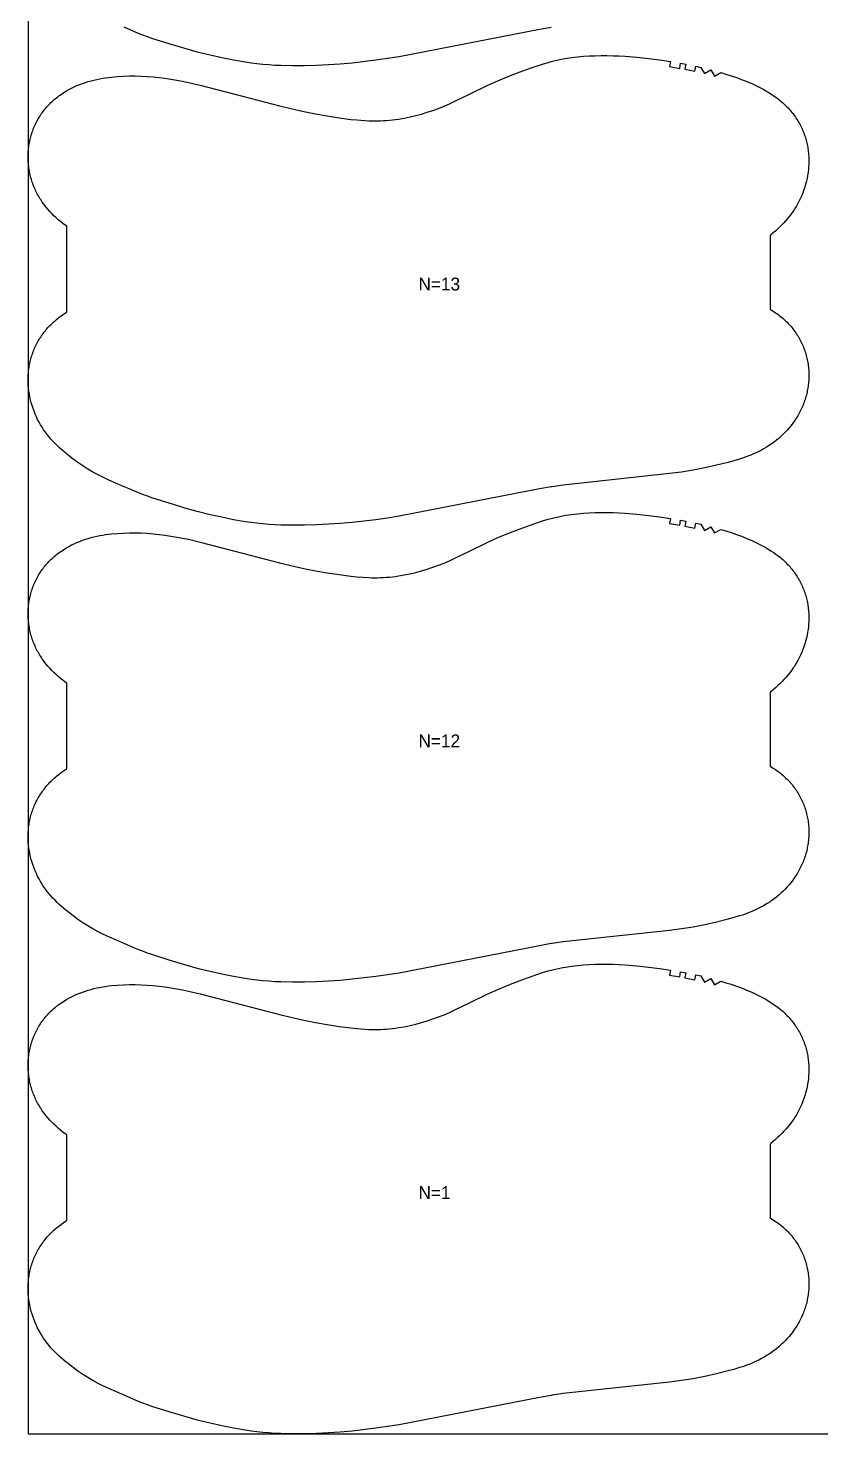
# Model space of a CAD drawing. Header units: inches. Extents: x 1 to 1867, y 0 to 1068.
# Drawn here: x 1 to 309, y 0 to 546 of the extents above; entities that cross this region are included whole.
import ezdxf

# ---------------------------------------------------------------- set-up
doc = ezdxf.new("R2010")
doc.units = ezdxf.units.IN

msp = doc.modelspace()

# ---------------------------------------------------------------- linework, layer by layer
at = {"layer": '1'}
for points in [[(1, 0), (1867.1472, 0), (1867.1472, 1068.1884), (1, 1068.1884), (1, 0)], [(128.6224, 510.0976), (133.2353, 509.7852), (134.3903, 509.7525), (135.5455, 509.7412), (136.7009, 509.7524), (137.856, 509.7862), (139.0105, 509.8423), (140.1638, 509.9202), (141.3156, 510.0197), (142.4654, 510.1404), (143.6129, 510.2821), (144.7574, 510.4443), (147.0368, 510.8287), (149.3019, 511.2893), (151.5519, 511.8215), (153.7855, 512.4206), (156.0014, 513.0829), (158.1972, 513.8084), (160.37, 514.5981), (162.5172, 515.4531), (164.6375, 516.3716), (166.7357, 517.3411), (172.3478, 520.0844), (179.1992, 523.4336), (183.421, 525.319), (187.6932, 527.0885), (192.0046, 528.7573), (196.3518, 530.334), (200.7381, 531.8026), (202.9526, 532.4641), (204.0666, 532.7695), (205.1858, 533.0552), (206.3103, 533.3197), (207.4399, 533.5631), (208.5741, 533.7859), (209.7122, 533.9886), (211.9985, 534.3361), (214.2949, 534.6099), (216.5976, 534.8149), (218.9048, 534.9576), (221.2151, 535.0451), (223.527, 535.0844), (225.8391, 535.0814), (228.1507, 535.037), (230.461, 534.9513), (232.7692, 534.824), (237.3777, 534.4506), (241.9748, 533.9488), (246.1988, 533.4006), (250.4119, 532.7754), (250.1002, 530.7999), (254.0081, 530.1468), (254.3571, 532.1161), (256.3246, 531.7561), (255.9533, 529.7909), (259.8224, 529.009), (260.2451, 530.9638), (262.1968, 530.5272), (263.6645, 528.1211), (266.0807, 529.5724), (267.4828, 527.1268), (269.9379, 528.5124), (271.9687, 527.9074), (273.9882, 527.2668), (275.9935, 526.5853), (277.9821, 525.8576), (280.1302, 525.0047), (282.2505, 524.0852), (283.2989, 523.5988), (284.3387, 523.0938), (285.3694, 522.5694), (286.3902, 522.025), (287.4005, 521.4598), (288.3983, 520.8724), (289.3813, 520.2614), (290.3474, 519.6252), (291.2943, 518.9624), (292.2197, 518.2715), (293.1215, 517.5511), (293.5628, 517.1793), (293.9974, 516.7995), (294.425, 516.4117), (294.8454, 516.0158), (295.2585, 515.6121), (295.664, 515.2008), (296.0619, 514.7818), (296.452, 514.3555), (296.834, 513.9218), (297.2079, 513.4811), (297.5735, 513.0334), (297.9307, 512.5788), (298.2792, 512.1176), (298.6189, 511.6498), (298.9496, 511.1757), (299.2713, 510.6953), (299.5836, 510.2088), (299.8865, 509.7163), (300.1799, 509.218), (300.4635, 508.7142), (300.7373, 508.2049), (301.0012, 507.6904), (301.2551, 507.1709), (301.4989, 506.6466), (301.7325, 506.1178), (301.9557, 505.5845), (302.1685, 505.047), (302.3709, 504.5056), (302.5625, 503.9604), (302.7435, 503.4115), (302.9136, 502.8593), (303.0728, 502.304), (303.221, 501.7456), (303.358, 501.1845), (303.4838, 500.6208), (303.5984, 500.0547), (303.702, 499.4865), (303.7945, 498.9164), (303.8761, 498.3445), (303.9469, 497.7711), (304.0068, 497.1964), (304.056, 496.6206), (304.0946, 496.0439), (304.1226, 495.4665), (304.1401, 494.8887), (304.1472, 494.3106), (304.1439, 493.7324), (304.1304, 493.1544), (304.1067, 492.5768), (304.0729, 491.9997), (303.9751, 490.8482), (303.8379, 489.7008), (303.6619, 488.5587), (303.4478, 487.423), (303.1963, 486.2947), (302.908, 485.1749), (302.5837, 484.0646), (302.224, 482.9649), (301.8296, 481.877), (301.4007, 480.8021), (300.9374, 479.7419), (300.4399, 478.6978), (299.9082, 477.6713), (299.3426, 476.6638), (298.7432, 475.6769), (298.4308, 475.1916), (298.1101, 474.712), (297.4438, 473.7702), (296.7462, 472.8512), (296.0195, 471.9543), (295.2659, 471.0787), (294.4878, 470.2238), (293.6873, 469.3887), (292.8666, 468.5729), (292.0281, 467.7754), (291.1736, 466.9958), (290.3042, 466.2335), (289.4206, 465.4879), (289.1472, 465.2656), (289.1472, 436.5697), (289.292, 436.4875), (290.278, 435.8831), (291.2424, 435.2453), (291.7161, 434.9139), (292.1837, 434.5742), (292.6452, 434.2263), (293.1002, 433.87), (293.5486, 433.5055), (293.9901, 433.1328), (294.4245, 432.7518), (294.8517, 432.3626), (295.2714, 431.9653), (295.6834, 431.5599), (296.0876, 431.1466), (296.4837, 430.7255), (296.8716, 430.2968), (297.251, 429.8607), (297.6219, 429.4173), (297.9839, 428.9667), (298.337, 428.5092), (298.681, 428.0447), (299.0155, 427.5736), (299.3406, 427.0959), (299.6559, 426.6118), (299.9614, 426.1214), (300.2567, 425.6249), (300.5418, 425.1225), (300.8165, 424.6143), (301.0806, 424.1005), (301.3342, 423.5814), (301.5771, 423.0571), (301.8094, 422.528), (302.031, 421.9943), (302.2418, 421.4561), (302.4418, 420.9138), (302.631, 420.3676), (302.8092, 419.8177), (302.9764, 419.2644), (303.1326, 418.7078), (303.2777, 418.1483), (303.4116, 417.586), (303.5344, 417.0212), (303.646, 416.4541), (303.7463, 415.885), (303.8353, 415.314), (303.9131, 414.7415), (303.9798, 414.1675), (304.0353, 413.5923), (304.0797, 413.0162), (304.1131, 412.4392), (304.1354, 411.8617), (304.1468, 411.2838), (304.1472, 410.7057), (304.1367, 410.1277), (304.1154, 409.5499), (304.0832, 408.9726), (304.0403, 408.396), (303.9866, 407.8203), (303.9222, 407.2456), (303.8472, 406.6722), (303.7615, 406.1004), (303.6652, 405.5302), (303.5583, 404.962), (303.4409, 404.3959), (303.313, 403.8321), (303.1747, 403.2709), (303.0259, 402.7123), (302.8667, 402.1568), (302.6971, 401.6043), (302.5172, 401.0552), (302.327, 400.5097), (302.1265, 399.968), (301.9158, 399.4302), (301.6948, 398.8966), (301.4637, 398.3674), (301.2225, 397.8427), (300.9714, 397.3228), (300.7104, 396.8076), (300.4399, 396.2973), (300.1601, 395.792), (299.871, 395.2918), (299.5729, 394.7967), (299.266, 394.307), (298.6264, 393.3437), (297.9538, 392.4028), (297.2497, 391.485), (296.5156, 390.5911), (295.7528, 389.7219), (294.9625, 388.878), (294.1457, 388.06), (293.3033, 387.2685), (292.4363, 386.5041), (291.5457, 385.7674), (290.6325, 385.0591), (289.6977, 384.3796), (289.1472, 384.005), (288.7423, 383.7295), (287.7675, 383.1087), (286.7746, 382.517), (285.7648, 381.9542), (284.7394, 381.4202), (283.6996, 380.9147), (282.6467, 380.4376), (281.5819, 379.9886), (280.5064, 379.5673), (279.4215, 379.1712), (278.3283, 378.7977), (277.2279, 378.4442), (275.0104, 377.7865), (272.7782, 377.1765), (268.2938, 376.0453), (263.7832, 375.0347), (259.2435, 374.1573), (254.6792, 373.4161), (250.097, 372.8037), (208.7208, 368.3645), (204.4615, 367.736), (204.1466, 367.6895), (199.589, 366.9082), (145.1277, 356.283), (140.5604, 355.5632), (135.9805, 354.9248), (126.7955, 353.8516), (122.1893, 353.4481), (117.5759, 353.137), (112.9577, 352.9126), (108.3358, 352.776), (103.7116, 352.736), (99.0889, 352.8265), (96.7796, 352.9326), (94.4728, 353.0827), (92.1694, 353.2778), (89.8705, 353.5194), (87.5768, 353.8078), (85.2889, 354.1401), (80.7312, 354.9218), (76.1989, 355.8364), (71.69, 356.8608), (67.203, 357.9774), (62.74, 359.1855), (55.7339, 361.2729), (49.4889, 363.2895), (47.3059, 364.0503), (45.1391, 364.8529), (42.991, 365.7034), (40.8577, 366.5922), (38.2472, 367.736), (32.3834, 370.3052), (30.2901, 371.2855), (28.2243, 372.3196), (26.1941, 373.422), (24.2016, 374.5926), (22.2472, 375.8272), (20.3312, 377.1218), (18.4549, 378.4735), (16.6236, 379.8848), (16, 380.3918), (15.7266, 380.6141), (14.843, 381.3596), (13.9736, 382.122), (13.1191, 382.9016), (12.2806, 383.699), (11.4599, 384.5149), (10.6594, 385.35), (9.8812, 386.2049), (9.1277, 387.0805), (8.401, 387.9774), (7.7034, 388.8964), (7.0371, 389.8382), (6.7163, 390.3178), (6.404, 390.8031), (5.8046, 391.79), (5.239, 392.7975), (4.7073, 393.824), (4.2098, 394.8681), (3.7465, 395.9283), (3.3176, 397.0031), (2.9232, 398.0911), (2.5635, 399.1908), (2.2392, 400.3011), (1.9509, 401.4209), (1.6994, 402.5492), (1.4853, 403.6849), (1.3093, 404.827), (1.172, 405.9743), (1.0743, 407.1259), (1.0405, 407.703), (1.0168, 408.2806), (1.0033, 408.8586), (1, 409.4367), (1.0071, 410.0148), (1.0246, 410.5927), (1.0526, 411.1701), (1.0912, 411.7468), (1.1404, 412.3226), (1.2003, 412.8973), (1.2711, 413.4707), (1.3527, 414.0426), (1.4452, 414.6127), (1.5488, 415.1809), (1.6634, 415.747), (1.7892, 416.3107), (1.9262, 416.8718), (2.0744, 417.4301), (2.2336, 417.9855), (2.4037, 418.5377), (2.5847, 419.0865), (2.7763, 419.6318), (2.9786, 420.1732), (3.1915, 420.7107), (3.4147, 421.2439), (3.6483, 421.7728), (3.8921, 422.2971), (4.146, 422.8166), (4.4099, 423.331), (4.6837, 423.8403), (4.9673, 424.3442), (5.2607, 424.8425), (5.5636, 425.3349), (5.8759, 425.8214), (6.1976, 426.3018), (6.5283, 426.776), (6.868, 427.2438), (7.2165, 427.705), (7.5736, 428.1595), (7.9393, 428.6073), (8.3132, 429.048), (8.6952, 429.4816), (9.0853, 429.908), (9.4832, 430.3269), (9.8887, 430.7383), (10.3018, 431.142), (10.7222, 431.5378), (11.1498, 431.9257), (11.5844, 432.3054), (12.0257, 432.6772), (12.9275, 433.3977), (13.8529, 434.0886), (14.7998, 434.7514), (15.7658, 435.3875), (16, 435.5331), (16, 468.8788), (15.4495, 469.2534), (14.5147, 469.9329), (13.6015, 470.6413), (12.7109, 471.3779), (11.8439, 472.1423), (11.0015, 472.9338), (10.1847, 473.7518), (9.3944, 474.5957), (8.6316, 475.4649), (7.8975, 476.3588), (7.1934, 477.2766), (6.5208, 478.2175), (5.8812, 479.1808), (5.5743, 479.6706), (5.2762, 480.1656), (4.9871, 480.6658), (4.7072, 481.1711), (4.4367, 481.6814), (4.1758, 482.1966), (3.9247, 482.7166), (3.6835, 483.2412), (3.4524, 483.7704), (3.2314, 484.304), (3.0207, 484.8418), (2.8202, 485.3836), (2.63, 485.9291), (2.4501, 486.4782), (2.2805, 487.0306), (2.1213, 487.5862), (1.9725, 488.1447), (1.8342, 488.7059), (1.7063, 489.2697), (1.5889, 489.8358), (1.482, 490.4041), (1.3857, 490.9742), (1.3, 491.5461), (1.225, 492.1194), (1.1606, 492.6941), (1.1069, 493.2698), (1.064, 493.8465), (1.0318, 494.4238), (1.0105, 495.0015), (1, 495.5795), (1.0004, 496.1576), (1.0118, 496.7355), (1.0341, 497.313), (1.0675, 497.89), (1.1119, 498.4662), (1.1674, 499.0413), (1.2341, 499.6153), (1.3119, 500.1879), (1.4009, 500.7588), (1.5012, 501.3279), (1.6128, 501.895), (1.7355, 502.4598), (1.8695, 503.0221), (2.0146, 503.5816), (2.1708, 504.1382), (2.338, 504.6916), (2.5162, 505.2415), (2.7054, 505.7877), (2.9053, 506.33), (3.1162, 506.8681), (3.3377, 507.4018), (3.57, 507.9309), (3.813, 508.4552), (4.0666, 508.9743), (4.3307, 509.4881), (4.6054, 509.9963), (4.8905, 510.4988), (5.1858, 510.9952), (5.4912, 511.4856), (5.8066, 511.9697), (6.1316, 512.4474), (6.4662, 512.9185), (6.8102, 513.383), (7.1633, 513.8406), (7.5253, 514.2911), (7.8962, 514.7346), (8.2756, 515.1707), (8.6635, 515.5993), (9.0596, 516.0204), (9.4638, 516.4337), (9.8758, 516.8391), (10.2955, 517.2365), (10.7227, 517.6257), (11.1571, 518.0066), (11.5986, 518.3794), (12.047, 518.7439), (12.502, 519.1001), (12.9635, 519.4481), (13.4311, 519.7877), (13.9048, 520.1191), (14.8692, 520.7569), (15.8551, 521.3613), (16.8608, 521.9322), (17.8845, 522.4696), (18.9246, 522.9733), (19.9798, 523.4439), (21.0489, 523.882), (22.1306, 524.2883), (23.2237, 524.6635), (24.327, 525.008), (25.4393, 525.3226), (26.5592, 525.608), (27.6858, 525.8648), (28.8181, 526.0943), (29.9555, 526.2979), (31.0974, 526.4771), (32.243, 526.6332), (33.3916, 526.7677), (35.6954, 526.9773), (38.0039, 527.1154), (40.3148, 527.1851), (42.6263, 527.1877), (44.9367, 527.1247), (47.2445, 526.9981), (49.5487, 526.8121), (51.8484, 526.5719), (54.1429, 526.2822), (56.4311, 525.9472), (58.7119, 525.5669), (60.9842, 525.1401), (63.2466, 524.6661), (67.7427, 523.5902), (81.2054, 520.0844), (99.0665, 515.4334), (108.0858, 513.3905), (112.6217, 512.4926), (117.1729, 511.677), (121.7384, 510.948), (126.3222, 510.3409), (128.6224, 510.0976)], [(128.6224, 332.7296), (133.2353, 332.4172), (134.3903, 332.3845), (135.5455, 332.3732), (136.7009, 332.3844), (137.856, 332.4182), (139.0105, 332.4743), (140.1638, 332.5522), (141.3156, 332.6517), (142.4654, 332.7724), (143.6129, 332.9141), (144.7574, 333.0763), (147.0368, 333.4607), (149.3019, 333.9213), (151.5519, 334.4535), (153.7855, 335.0526), (156.0014, 335.7149), (158.1972, 336.4404), (160.37, 337.2301), (162.5172, 338.0851), (164.6375, 339.0036), (166.7357, 339.9731), (172.3478, 342.7164), (179.1992, 346.0656), (183.421, 347.951), (187.6932, 349.7205), (192.0046, 351.3893), (196.3518, 352.966), (200.7381, 354.4346), (202.9526, 355.0961), (204.0666, 355.4015), (205.1858, 355.6872), (206.3103, 355.9517), (207.4399, 356.1951), (208.5741, 356.4179), (209.7122, 356.6206), (211.9985, 356.9681), (214.2949, 357.2419), (216.5976, 357.4469), (218.9048, 357.5896), (221.2151, 357.6771), (223.527, 357.7164), (225.8391, 357.7134), (228.1507, 357.669), (230.461, 357.5833), (232.7692, 357.456), (237.3777, 357.0826), (241.9748, 356.5808), (246.1988, 356.0326), (250.4119, 355.4074), (250.1002, 353.4319), (254.0081, 352.7788), (254.3571, 354.7481), (256.3246, 354.3881), (255.9533, 352.4229), (259.8224, 351.641), (260.2451, 353.5958), (262.1968, 353.1592), (263.6645, 350.7531), (266.0807, 352.2044), (267.4828, 349.7588), (269.9379, 351.1444), (271.9687, 350.5394), (273.9882, 349.8988), (275.9935, 349.2173), (277.9821, 348.4896), (280.1302, 347.6367), (282.2505, 346.7172), (283.2989, 346.2308), (284.3387, 345.7258), (285.3694, 345.2014), (286.3902, 344.657), (287.4005, 344.0918), (288.3983, 343.5044), (289.3813, 342.8934), (290.3474, 342.2572), (291.2943, 341.5944), (292.2197, 340.9035), (293.1215, 340.1831), (293.5628, 339.8113), (293.9974, 339.4315), (294.425, 339.0437), (294.8454, 338.6478), (295.2585, 338.2441), (295.664, 337.8328), (296.0619, 337.4138), (296.452, 336.9875), (296.834, 336.5538), (297.2079, 336.1131), (297.5735, 335.6654), (297.9307, 335.2108), (298.2792, 334.7496), (298.6189, 334.2818), (298.9496, 333.8077), (299.2713, 333.3273), (299.5836, 332.8408), (299.8865, 332.3483), (300.1799, 331.85), (300.4635, 331.3462), (300.7373, 330.8369), (301.0012, 330.3224), (301.2551, 329.8029), (301.4989, 329.2786), (301.7325, 328.7498), (301.9557, 328.2165), (302.1685, 327.679), (302.3709, 327.1376), (302.5625, 326.5924), (302.7435, 326.0435), (302.9136, 325.4913), (303.0728, 324.936), (303.221, 324.3776), (303.358, 323.8165), (303.4838, 323.2528), (303.5984, 322.6867), (303.702, 322.1185), (303.7945, 321.5484), (303.8761, 320.9765), (303.9469, 320.4031), (304.0068, 319.8284), (304.056, 319.2526), (304.0946, 318.6759), (304.1226, 318.0985), (304.1401, 317.5207), (304.1472, 316.9426), (304.1439, 316.3644), (304.1304, 315.7864), (304.1067, 315.2088), (304.0729, 314.6317), (303.9751, 313.4802), (303.8379, 312.3328), (303.6619, 311.1907), (303.4478, 310.055), (303.1963, 308.9267), (302.908, 307.8069), (302.5837, 306.6966), (302.224, 305.5969), (301.8296, 304.509), (301.4007, 303.4341), (300.9374, 302.3739), (300.4399, 301.3298), (299.9082, 300.3033), (299.3426, 299.2958), (298.7432, 298.3089), (298.4308, 297.8236), (298.1101, 297.344), (297.4438, 296.4022), (296.7462, 295.4832), (296.0195, 294.5863), (295.2659, 293.7107), (294.4878, 292.8558), (293.6873, 292.0207), (292.8666, 291.2049), (292.0281, 290.4074), (291.1736, 289.6278), (290.3042, 288.8655), (289.4206, 288.1199), (289.1472, 287.8976), (289.1472, 259.2017), (289.292, 259.1195), (290.278, 258.5151), (291.2424, 257.8773), (291.7161, 257.5459), (292.1837, 257.2062), (292.6452, 256.8583), (293.1002, 256.502), (293.5486, 256.1375), (293.9901, 255.7648), (294.4245, 255.3838), (294.8517, 254.9946), (295.2714, 254.5973), (295.6834, 254.1919), (296.0876, 253.7786), (296.4837, 253.3575), (296.8716, 252.9288), (297.251, 252.4927), (297.6219, 252.0493), (297.9839, 251.5987), (298.337, 251.1412), (298.681, 250.6767), (299.0155, 250.2056), (299.3406, 249.7279), (299.6559, 249.2438), (299.9614, 248.7534), (300.2567, 248.2569), (300.5418, 247.7545), (300.8165, 247.2463), (301.0806, 246.7325), (301.3342, 246.2134), (301.5771, 245.6891), (301.8094, 245.16), (302.031, 244.6263), (302.2418, 244.0881), (302.4418, 243.5458), (302.631, 242.9996), (302.8092, 242.4497), (302.9764, 241.8964), (303.1326, 241.3398), (303.2777, 240.7803), (303.4116, 240.218), (303.5344, 239.6532), (303.646, 239.0861), (303.7463, 238.517), (303.8353, 237.946), (303.9131, 237.3735), (303.9798, 236.7995), (304.0353, 236.2243), (304.0797, 235.6482), (304.1131, 235.0712), (304.1354, 234.4937), (304.1468, 233.9158), (304.1472, 233.3377), (304.1367, 232.7597), (304.1154, 232.1819), (304.0832, 231.6046), (304.0403, 231.028), (303.9866, 230.4523), (303.9222, 229.8776), (303.8472, 229.3042), (303.7615, 228.7324), (303.6652, 228.1622), (303.5583, 227.594), (303.4409, 227.0279), (303.313, 226.4641), (303.1747, 225.9029), (303.0259, 225.3443), (302.8667, 224.7888), (302.6971, 224.2363), (302.5172, 223.6872), (302.327, 223.1417), (302.1265, 222.6), (301.9158, 222.0622), (301.6948, 221.5286), (301.4637, 220.9994), (301.2225, 220.4747), (300.9714, 219.9548), (300.7104, 219.4396), (300.4399, 218.9293), (300.1601, 218.424), (299.871, 217.9238), (299.5729, 217.4287), (299.266, 216.939), (298.6264, 215.9757), (297.9538, 215.0348), (297.2497, 214.117), (296.5156, 213.2231), (295.7528, 212.3539), (294.9625, 211.51), (294.1457, 210.692), (293.3033, 209.9005), (292.4363, 209.1361), (291.5457, 208.3994), (290.6325, 207.6911), (289.6977, 207.0116), (289.1472, 206.637), (288.7423, 206.3615), (287.7675, 205.7407), (286.7746, 205.149), (285.7648, 204.5862), (284.7394, 204.0522), (283.6996, 203.5467), (282.6467, 203.0696), (281.5819, 202.6206), (280.5064, 202.1993), (279.4215, 201.8032), (278.3283, 201.4297), (277.2279, 201.0762), (275.0104, 200.4185), (272.7782, 199.8085), (268.2938, 198.6773), (263.7832, 197.6667), (259.2435, 196.7893), (254.6792, 196.0481), (250.097, 195.4357), (208.7208, 190.9965), (204.4615, 190.368), (204.1466, 190.3215), (199.589, 189.5402), (145.1277, 178.915), (140.5604, 178.1952), (135.9805, 177.5568), (126.7955, 176.4836), (122.1893, 176.0801), (117.5759, 175.769), (112.9577, 175.5446), (108.3358, 175.408), (103.7116, 175.368), (99.0889, 175.4585), (96.7796, 175.5646), (94.4728, 175.7147), (92.1694, 175.9098), (89.8705, 176.1514), (87.5768, 176.4398), (85.2889, 176.7721), (80.7312, 177.5538), (76.1989, 178.4684), (71.69, 179.4928), (67.203, 180.6094), (62.74, 181.8175), (55.7339, 183.9049), (49.4889, 185.9215), (47.3059, 186.6823), (45.1391, 187.4849), (42.991, 188.3354), (40.8577, 189.2242), (38.2472, 190.368), (32.3834, 192.9372), (30.2901, 193.9175), (28.2243, 194.9516), (26.1941, 196.054), (24.2016, 197.2246), (22.2472, 198.4592), (20.3312, 199.7538), (18.4549, 201.1055), (16.6236, 202.5168), (16, 203.0238), (15.7266, 203.2461), (14.843, 203.9916), (13.9736, 204.754), (13.1191, 205.5336), (12.2806, 206.331), (11.4599, 207.1469), (10.6594, 207.982), (9.8812, 208.8369), (9.1277, 209.7125), (8.401, 210.6094), (7.7034, 211.5284), (7.0371, 212.4702), (6.7163, 212.9498), (6.404, 213.4351), (5.8046, 214.422), (5.239, 215.4295), (4.7073, 216.456), (4.2098, 217.5001), (3.7465, 218.5603), (3.3176, 219.6351), (2.9232, 220.7231), (2.5635, 221.8228), (2.2392, 222.9331), (1.9509, 224.0529), (1.6994, 225.1812), (1.4853, 226.3169), (1.3093, 227.459), (1.172, 228.6063), (1.0743, 229.7579), (1.0405, 230.335), (1.0168, 230.9126), (1.0033, 231.4906), (1, 232.0687), (1.0071, 232.6468), (1.0246, 233.2247), (1.0526, 233.8021), (1.0912, 234.3788), (1.1404, 234.9546), (1.2003, 235.5293), (1.2711, 236.1027), (1.3527, 236.6746), (1.4452, 237.2447), (1.5488, 237.8129), (1.6634, 238.379), (1.7892, 238.9427), (1.9262, 239.5038), (2.0744, 240.0621), (2.2336, 240.6175), (2.4037, 241.1697), (2.5847, 241.7185), (2.7763, 242.2638), (2.9786, 242.8052), (3.1915, 243.3427), (3.4147, 243.8759), (3.6483, 244.4048), (3.8921, 244.9291), (4.146, 245.4486), (4.4099, 245.963), (4.6837, 246.4723), (4.9673, 246.9762), (5.2607, 247.4745), (5.5636, 247.9669), (5.8759, 248.4534), (6.1976, 248.9338), (6.5283, 249.408), (6.868, 249.8758), (7.2165, 250.337), (7.5736, 250.7915), (7.9393, 251.2393), (8.3132, 251.68), (8.6952, 252.1136), (9.0853, 252.54), (9.4832, 252.9589), (9.8887, 253.3703), (10.3018, 253.774), (10.7222, 254.1698), (11.1498, 254.5577), (11.5844, 254.9374), (12.0257, 255.3092), (12.9275, 256.0297), (13.8529, 256.7206), (14.7998, 257.3834), (15.7658, 258.0195), (16, 258.1651), (16, 291.5108), (15.4495, 291.8854), (14.5147, 292.5649), (13.6015, 293.2733), (12.7109, 294.0099), (11.8439, 294.7743), (11.0015, 295.5658), (10.1847, 296.3838), (9.3944, 297.2277), (8.6316, 298.0969), (7.8975, 298.9908), (7.1934, 299.9086), (6.5208, 300.8495), (5.8812, 301.8128), (5.5743, 302.3026), (5.2762, 302.7976), (4.9871, 303.2978), (4.7072, 303.8031), (4.4367, 304.3134), (4.1758, 304.8286), (3.9247, 305.3486), (3.6835, 305.8732), (3.4524, 306.4024), (3.2314, 306.936), (3.0207, 307.4738), (2.8202, 308.0156), (2.63, 308.5611), (2.4501, 309.1102), (2.2805, 309.6626), (2.1213, 310.2182), (1.9725, 310.7767), (1.8342, 311.3379), (1.7063, 311.9017), (1.5889, 312.4678), (1.482, 313.0361), (1.3857, 313.6062), (1.3, 314.1781), (1.225, 314.7514), (1.1606, 315.3261), (1.1069, 315.9018), (1.064, 316.4785), (1.0318, 317.0558), (1.0105, 317.6335), (1, 318.2115), (1.0004, 318.7896), (1.0118, 319.3675), (1.0341, 319.945), (1.0675, 320.522), (1.1119, 321.0982), (1.1674, 321.6733), (1.2341, 322.2473), (1.3119, 322.8199), (1.4009, 323.3908), (1.5012, 323.9599), (1.6128, 324.527), (1.7355, 325.0918), (1.8695, 325.6541), (2.0146, 326.2136), (2.1708, 326.7702), (2.338, 327.3236), (2.5162, 327.8735), (2.7054, 328.4197), (2.9053, 328.962), (3.1162, 329.5001), (3.3377, 330.0338), (3.57, 330.5629), (3.813, 331.0872), (4.0666, 331.6063), (4.3307, 332.1201), (4.6054, 332.6283), (4.8905, 333.1308), (5.1858, 333.6272), (5.4912, 334.1176), (5.8066, 334.6017), (6.1316, 335.0794), (6.4662, 335.5505), (6.8102, 336.015), (7.1633, 336.4726), (7.5253, 336.9231), (7.8962, 337.3666), (8.2756, 337.8027), (8.6635, 338.2313), (9.0596, 338.6524), (9.4638, 339.0657), (9.8758, 339.4711), (10.2955, 339.8685), (10.7227, 340.2577), (11.1571, 340.6386), (11.5986, 341.0114), (12.047, 341.3759), (12.502, 341.7321), (12.9635, 342.0801), (13.4311, 342.4197), (13.9048, 342.7511), (14.8692, 343.3889), (15.8551, 343.9933), (16.8608, 344.5642), (17.8845, 345.1016), (18.9246, 345.6053), (19.9798, 346.0759), (21.0489, 346.514), (22.1306, 346.9203), (23.2237, 347.2955), (24.327, 347.64), (25.4393, 347.9546), (26.5592, 348.24), (27.6858, 348.4968), (28.8181, 348.7263), (29.9555, 348.9299), (31.0974, 349.1091), (32.243, 349.2652), (33.3916, 349.3997), (35.6954, 349.6093), (38.0039, 349.7474), (40.3148, 349.8171), (42.6263, 349.8197), (44.9367, 349.7567), (47.2445, 349.6301), (49.5487, 349.4441), (51.8484, 349.2039), (54.1429, 348.9142), (56.4311, 348.5792), (58.7119, 348.1989), (60.9842, 347.7721), (63.2466, 347.2981), (67.7427, 346.2222), (81.2054, 342.7164), (99.0665, 338.0654), (108.0858, 336.0225), (112.6217, 335.1246), (117.1729, 334.309), (121.7384, 333.58), (126.3222, 332.9729), (128.6224, 332.7296)], [(128.6224, 157.3616), (133.2353, 157.0492), (134.3903, 157.0165), (135.5455, 157.0052), (136.7009, 157.0164), (137.856, 157.0502), (139.0105, 157.1063), (140.1638, 157.1842), (141.3156, 157.2837), (142.4654, 157.4044), (143.6129, 157.5461), (144.7574, 157.7083), (147.0368, 158.0927), (149.3019, 158.5533), (151.5519, 159.0855), (153.7855, 159.6846), (156.0014, 160.3469), (158.1972, 161.0724), (160.37, 161.8621), (162.5172, 162.7171), (164.6375, 163.6356), (166.7357, 164.6051), (172.3478, 167.3484), (179.1992, 170.6976), (183.421, 172.583), (187.6932, 174.3525), (192.0046, 176.0213), (196.3518, 177.598), (200.7381, 179.0666), (202.9526, 179.7281), (204.0666, 180.0335), (205.1858, 180.3192), (206.3103, 180.5837), (207.4399, 180.8271), (208.5741, 181.0499), (209.7122, 181.2526), (211.9985, 181.6001), (214.2949, 181.8739), (216.5976, 182.0789), (218.9048, 182.2216), (221.2151, 182.3091), (223.527, 182.3484), (225.8391, 182.3454), (228.1507, 182.301), (230.461, 182.2153), (232.7692, 182.088), (237.3777, 181.7146), (241.9748, 181.2128), (246.1988, 180.6646), (250.4119, 180.0394), (250.1002, 178.0639), (254.0081, 177.4108), (254.3571, 179.3801), (256.3246, 179.0201), (255.9533, 177.0549), (259.8224, 176.273), (260.2451, 178.2278), (262.1968, 177.7912), (263.6645, 175.3851), (266.0807, 176.8364), (267.4828, 174.3908), (269.9379, 175.7764), (271.9687, 175.1714), (273.9882, 174.5308), (275.9935, 173.8493), (277.9821, 173.1216), (280.1302, 172.2687), (282.2505, 171.3492), (283.2989, 170.8628), (284.3387, 170.3578), (285.3694, 169.8334), (286.3902, 169.289), (287.4005, 168.7238), (288.3983, 168.1364), (289.3813, 167.5254), (290.3474, 166.8892), (291.2943, 166.2264), (292.2197, 165.5355), (293.1215, 164.8151), (293.5628, 164.4433), (293.9974, 164.0635), (294.425, 163.6757), (294.8454, 163.2798), (295.2585, 162.8761), (295.664, 162.4648), (296.0619, 162.0458), (296.452, 161.6195), (296.834, 161.1858), (297.2079, 160.7451), (297.5735, 160.2974), (297.9307, 159.8428), (298.2792, 159.3816), (298.6189, 158.9138), (298.9496, 158.4397), (299.2713, 157.9593), (299.5836, 157.4728), (299.8865, 156.9803), (300.1799, 156.482), (300.4635, 155.9782), (300.7373, 155.4689), (301.0012, 154.9544), (301.2551, 154.4349), (301.4989, 153.9106), (301.7325, 153.3818), (301.9557, 152.8485), (302.1685, 152.311), (302.3709, 151.7696), (302.5625, 151.2244), (302.7435, 150.6755), (302.9136, 150.1233), (303.0728, 149.568), (303.221, 149.0096), (303.358, 148.4485), (303.4838, 147.8848), (303.5984, 147.3187), (303.702, 146.7505), (303.7945, 146.1804), (303.8761, 145.6085), (303.9469, 145.0351), (304.0068, 144.4604), (304.056, 143.8846), (304.0946, 143.3079), (304.1226, 142.7305), (304.1401, 142.1527), (304.1472, 141.5746), (304.1439, 140.9964), (304.1304, 140.4184), (304.1067, 139.8408), (304.0729, 139.2637), (303.9751, 138.1122), (303.8379, 136.9648), (303.6619, 135.8227), (303.4478, 134.687), (303.1963, 133.5587), (302.908, 132.4389), (302.5837, 131.3286), (302.224, 130.2289), (301.8296, 129.141), (301.4007, 128.0661), (300.9374, 127.0059), (300.4399, 125.9618), (299.9082, 124.9353), (299.3426, 123.9278), (298.7432, 122.9409), (298.4308, 122.4556), (298.1101, 121.976), (297.4438, 121.0342), (296.7462, 120.1152), (296.0195, 119.2183), (295.2659, 118.3427), (294.4878, 117.4878), (293.6873, 116.6527), (292.8666, 115.8369), (292.0281, 115.0394), (291.1736, 114.2598), (290.3042, 113.4975), (289.4206, 112.7519), (289.1472, 112.5296), (289.1472, 83.8337), (289.292, 83.7515), (290.278, 83.1471), (291.2424, 82.5093), (291.7161, 82.1779), (292.1837, 81.8382), (292.6452, 81.4903), (293.1002, 81.134), (293.5486, 80.7695), (293.9901, 80.3968), (294.4245, 80.0158), (294.8517, 79.6266), (295.2714, 79.2293), (295.6834, 78.8239), (296.0876, 78.4106), (296.4837, 77.9895), (296.8716, 77.5608), (297.251, 77.1247), (297.6219, 76.6813), (297.9839, 76.2307), (298.337, 75.7732), (298.681, 75.3087), (299.0155, 74.8376), (299.3406, 74.3599), (299.6559, 73.8758), (299.9614, 73.3854), (300.2567, 72.8889), (300.5418, 72.3865), (300.8165, 71.8783), (301.0806, 71.3645), (301.3342, 70.8454), (301.5771, 70.3211), (301.8094, 69.792), (302.031, 69.2583), (302.2418, 68.7201), (302.4418, 68.1778), (302.631, 67.6316), (302.8092, 67.0817), (302.9764, 66.5284), (303.1326, 65.9718), (303.2777, 65.4123), (303.4116, 64.85), (303.5344, 64.2852), (303.646, 63.7181), (303.7463, 63.149), (303.8353, 62.578), (303.9131, 62.0055), (303.9798, 61.4315), (304.0353, 60.8563), (304.0797, 60.2802), (304.1131, 59.7032), (304.1354, 59.1257), (304.1468, 58.5478), (304.1472, 57.9697), (304.1367, 57.3917), (304.1154, 56.8139), (304.0832, 56.2366), (304.0403, 55.66), (303.9866, 55.0843), (303.9222, 54.5096), (303.8472, 53.9362), (303.7615, 53.3644), (303.6652, 52.7942), (303.5583, 52.226), (303.4409, 51.6599), (303.313, 51.0961), (303.1747, 50.5349), (303.0259, 49.9763), (302.8667, 49.4208), (302.6971, 48.8683), (302.5172, 48.3192), (302.327, 47.7737), (302.1265, 47.232), (301.9158, 46.6942), (301.6948, 46.1606), (301.4637, 45.6314), (301.2225, 45.1067), (300.9714, 44.5868), (300.7104, 44.0716), (300.4399, 43.5613), (300.1601, 43.056), (299.871, 42.5558), (299.5729, 42.0607), (299.266, 41.571), (298.6264, 40.6077), (297.9538, 39.6668), (297.2497, 38.749), (296.5156, 37.8551), (295.7528, 36.9859), (294.9625, 36.142), (294.1457, 35.324), (293.3033, 34.5325), (292.4363, 33.7681), (291.5457, 33.0314), (290.6325, 32.3231), (289.6977, 31.6436), (289.1472, 31.269), (288.7423, 30.9935), (287.7675, 30.3727), (286.7746, 29.781), (285.7648, 29.2182), (284.7394, 28.6842), (283.6996, 28.1787), (282.6467, 27.7016), (281.5819, 27.2526), (280.5064, 26.8313), (279.4215, 26.4352), (278.3283, 26.0617), (277.2279, 25.7082), (275.0104, 25.0505), (272.7782, 24.4405), (268.2938, 23.3093), (263.7832, 22.2987), (259.2435, 21.4213), (254.6792, 20.6801), (250.097, 20.0677), (208.7208, 15.6285), (204.4615, 15), (204.1466, 14.9535), (199.589, 14.1722), (145.1277, 3.547), (140.5604, 2.8272), (135.9805, 2.1888), (126.7955, 1.1156), (122.1893, 0.7121), (117.5759, 0.401), (112.9577, 0.1766), (108.3358, 0.04), (103.7116, 0), (99.0889, 0.0905), (96.7796, 0.1966), (94.4728, 0.3467), (92.1694, 0.5418), (89.8705, 0.7834), (87.5768, 1.0718), (85.2889, 1.4041), (80.7312, 2.1858), (76.1989, 3.1004), (71.69, 4.1248), (67.203, 5.2414), (62.74, 6.4495), (55.7339, 8.5369), (49.4889, 10.5535), (47.3059, 11.3143), (45.1391, 12.1169), (42.991, 12.9674), (40.8577, 13.8562), (38.2472, 15), (32.3834, 17.5692), (30.2901, 18.5495), (28.2243, 19.5836), (26.1941, 20.686), (24.2016, 21.8566), (22.2472, 23.0912), (20.3312, 24.3858), (18.4549, 25.7375), (16.6236, 27.1488), (16, 27.6558), (15.7266, 27.8781), (14.843, 28.6236), (13.9736, 29.386), (13.1191, 30.1656), (12.2806, 30.963), (11.4599, 31.7789), (10.6594, 32.614), (9.8812, 33.4689), (9.1277, 34.3445), (8.401, 35.2414), (7.7034, 36.1604), (7.0371, 37.1022), (6.7163, 37.5818), (6.404, 38.0671), (5.8046, 39.054), (5.239, 40.0615), (4.7073, 41.088), (4.2098, 42.1321), (3.7465, 43.1923), (3.3176, 44.2671), (2.9232, 45.3551), (2.5635, 46.4548), (2.2392, 47.5651), (1.9509, 48.6849), (1.6994, 49.8132), (1.4853, 50.9489), (1.3093, 52.091), (1.172, 53.2383), (1.0743, 54.3899), (1.0405, 54.967), (1.0168, 55.5446), (1.0033, 56.1226), (1, 56.7007), (1.0071, 57.2788), (1.0246, 57.8567), (1.0526, 58.4341), (1.0912, 59.0108), (1.1404, 59.5866), (1.2003, 60.1613), (1.2711, 60.7347), (1.3527, 61.3066), (1.4452, 61.8767), (1.5488, 62.4449), (1.6634, 63.011), (1.7892, 63.5747), (1.9262, 64.1358), (2.0744, 64.6941), (2.2336, 65.2495), (2.4037, 65.8017), (2.5847, 66.3505), (2.7763, 66.8958), (2.9786, 67.4372), (3.1915, 67.9747), (3.4147, 68.5079), (3.6483, 69.0368), (3.8921, 69.5611), (4.146, 70.0806), (4.4099, 70.595), (4.6837, 71.1043), (4.9673, 71.6082), (5.2607, 72.1065), (5.5636, 72.5989), (5.8759, 73.0854), (6.1976, 73.5658), (6.5283, 74.04), (6.868, 74.5078), (7.2165, 74.969), (7.5736, 75.4235), (7.9393, 75.8713), (8.3132, 76.312), (8.6952, 76.7456), (9.0853, 77.172), (9.4832, 77.5909), (9.8887, 78.0023), (10.3018, 78.406), (10.7222, 78.8018), (11.1498, 79.1897), (11.5844, 79.5694), (12.0257, 79.9412), (12.9275, 80.6617), (13.8529, 81.3526), (14.7998, 82.0154), (15.7658, 82.6515), (16, 82.7971), (16, 116.1428), (15.4495, 116.5174), (14.5147, 117.1969), (13.6015, 117.9053), (12.7109, 118.6419), (11.8439, 119.4063), (11.0015, 120.1978), (10.1847, 121.0158), (9.3944, 121.8597), (8.6316, 122.7289), (7.8975, 123.6228), (7.1934, 124.5406), (6.5208, 125.4815), (5.8812, 126.4448), (5.5743, 126.9346), (5.2762, 127.4296), (4.9871, 127.9298), (4.7072, 128.4351), (4.4367, 128.9454), (4.1758, 129.4606), (3.9247, 129.9806), (3.6835, 130.5052), (3.4524, 131.0344), (3.2314, 131.568), (3.0207, 132.1058), (2.8202, 132.6476), (2.63, 133.1931), (2.4501, 133.7422), (2.2805, 134.2946), (2.1213, 134.8502), (1.9725, 135.4087), (1.8342, 135.9699), (1.7063, 136.5337), (1.5889, 137.0998), (1.482, 137.6681), (1.3857, 138.2382), (1.3, 138.8101), (1.225, 139.3834), (1.1606, 139.9581), (1.1069, 140.5338), (1.064, 141.1105), (1.0318, 141.6878), (1.0105, 142.2655), (1, 142.8435), (1.0004, 143.4216), (1.0118, 143.9995), (1.0341, 144.577), (1.0675, 145.154), (1.1119, 145.7302), (1.1674, 146.3053), (1.2341, 146.8793), (1.3119, 147.4519), (1.4009, 148.0228), (1.5012, 148.5919), (1.6128, 149.159), (1.7355, 149.7238), (1.8695, 150.2861), (2.0146, 150.8456), (2.1708, 151.4022), (2.338, 151.9556), (2.5162, 152.5055), (2.7054, 153.0517), (2.9053, 153.594), (3.1162, 154.1321), (3.3377, 154.6658), (3.57, 155.1949), (3.813, 155.7192), (4.0666, 156.2383), (4.3307, 156.7521), (4.6054, 157.2603), (4.8905, 157.7628), (5.1858, 158.2592), (5.4912, 158.7496), (5.8066, 159.2337), (6.1316, 159.7114), (6.4662, 160.1825), (6.8102, 160.647), (7.1633, 161.1046), (7.5253, 161.5551), (7.8962, 161.9986), (8.2756, 162.4347), (8.6635, 162.8633), (9.0596, 163.2844), (9.4638, 163.6977), (9.8758, 164.1031), (10.2955, 164.5005), (10.7227, 164.8897), (11.1571, 165.2706), (11.5986, 165.6434), (12.047, 166.0079), (12.502, 166.3641), (12.9635, 166.7121), (13.4311, 167.0517), (13.9048, 167.3831), (14.8692, 168.0209), (15.8551, 168.6253), (16.8608, 169.1962), (17.8845, 169.7336), (18.9246, 170.2373), (19.9798, 170.7079), (21.0489, 171.146), (22.1306, 171.5523), (23.2237, 171.9275), (24.327, 172.272), (25.4393, 172.5866), (26.5592, 172.872), (27.6858, 173.1288), (28.8181, 173.3583), (29.9555, 173.5619), (31.0974, 173.7411), (32.243, 173.8972), (33.3916, 174.0317), (35.6954, 174.2413), (38.0039, 174.3794), (40.3148, 174.4491), (42.6263, 174.4517), (44.9367, 174.3887), (47.2445, 174.2621), (49.5487, 174.0761), (51.8484, 173.8359), (54.1429, 173.5462), (56.4311, 173.2112), (58.7119, 172.8309), (60.9842, 172.4041), (63.2466, 171.9301), (67.7427, 170.8542), (81.2054, 167.3484), (99.0665, 162.6974), (108.0858, 160.6545), (112.6217, 159.7566), (117.1729, 158.941), (121.7384, 158.212), (126.3222, 157.6049), (128.6224, 157.3616)]]:
    msp.add_lwpolyline(points, close=True, dxfattribs=at)
msp.add_lwpolyline([(204.1466, 546.0575), (199.589, 545.2762), (145.1277, 534.651), (140.5604, 533.9312), (135.9805, 533.2928), (126.7955, 532.2196), (122.1893, 531.8161), (117.5759, 531.505), (112.9577, 531.2806), (108.3358, 531.144), (103.7116, 531.104), (99.0889, 531.1945), (96.7796, 531.3006), (94.4728, 531.4507), (92.1694, 531.6458), (89.8705, 531.8874), (87.5768, 532.1758), (85.2889, 532.5081), (80.7312, 533.2898), (76.1989, 534.2044), (71.69, 535.2288), (67.203, 536.3454), (62.74, 537.5535), (55.7339, 539.6409), (49.4889, 541.6575), (47.3059, 542.4183), (45.1391, 543.2209), (42.991, 544.0714), (40.8577, 544.9602), (38.2472, 546.104)], dxfattribs=at)

# ---------------------------------------------------------------- texts
for s, p in [('N=13', (152.5736, 443.9102)), ('N=12', (152.5736, 266.5422)), ('N=1', (152.5736, 91.1742))]:
    msp.add_text(s, height=5, dxfattribs=at).set_placement(p)

doc.saveas('drawing.dxf')
